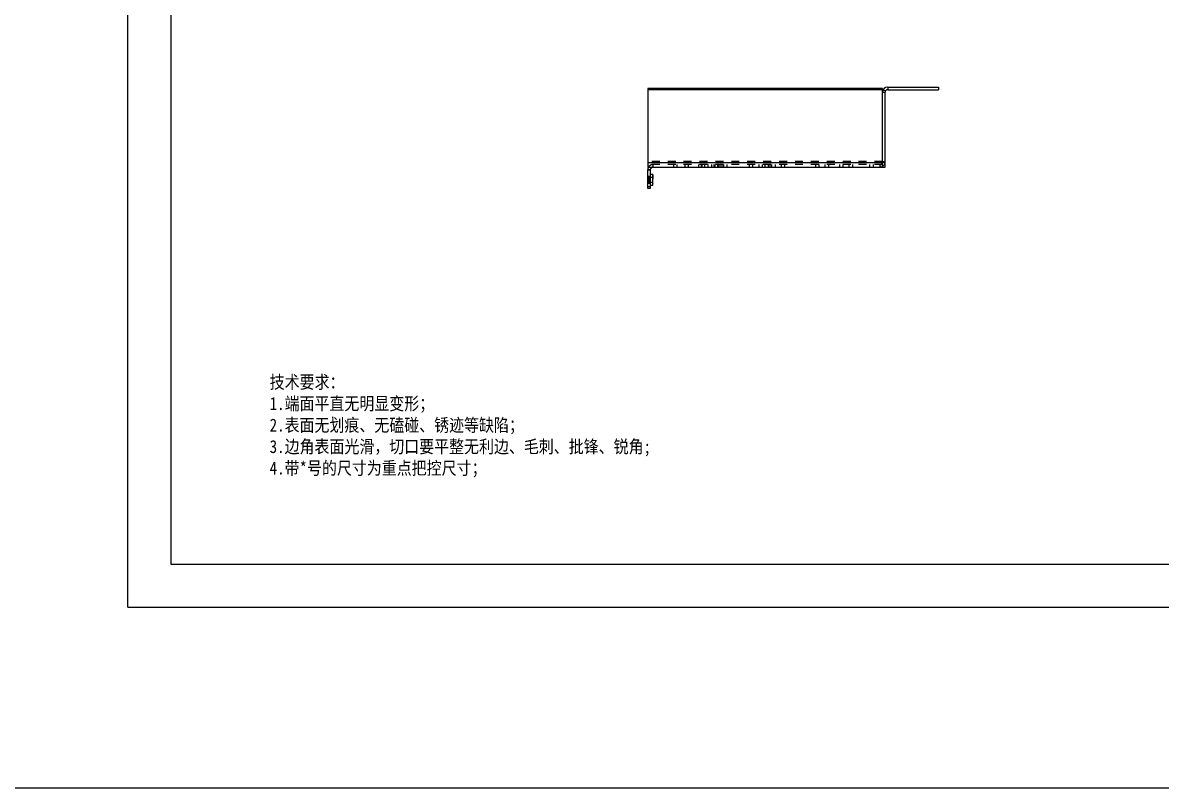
# Model space of a CAD drawing. Header units: millimetres. Extents: x -177 to 18421, y -5017 to 3255.
# Drawn here: x 9282 to 9944, y -305 to 140 of the extents above; entities that cross this region are included whole.
import ezdxf

# ---------------------------------------------------------------- set-up
doc = ezdxf.new("R2010")
doc.units = ezdxf.units.MM
doc.header["$LTSCALE"] = 46.255
doc.linetypes.add('HIDDEN', pattern=[0.2, 0.1, -0.1])
doc.layers.get('0').update_dxf_attribs({"linetype": 'CONTINUOUS'})
doc.layers.add('02___PRT_ALL_AXES', color=7, linetype='CONTINUOUS')
doc.layers.add('DEFAULT_2', color=8, linetype='HIDDEN')
doc.styles.get("Standard").update_dxf_attribs({"font": 'txt', "width": 0.85})

msp = doc.modelspace()

# ---------------------------------------------------------------- linework, layer by layer
at = {"color": 7, "linetype": 'Continuous'}
for p, q in [((9342.826, -199.932), (9342.826, 641.068)), ((9645.093, 101.655), (9645.093, 55.905)), ((9781.593, 100.905), (9645.093, 100.905)), ((9781.593, 99.405), (9781.593, 101.655)), ((9781.593, 99.405), (9783.093, 99.405)), ((9781.995, 100.905), (9783.294, 100.155)), ((9783.093, 55.905), (9783.093, 99.405)), ((9784.593, 102.405), (9784.593, 100.905)), ((9784.593, 100.905), (9814.093, 100.905)), ((9814.093, 102.405), (9814.093, 100.905)), ((9645.093, 58.505), (9783.093, 58.505)), ((9645.093, 55.905), (9783.093, 55.905)), ((9645.093, 54.405), (9646.593, 54.405)), ((9645.098, 54.577), (9646.596, 54.491)), ((9646.593, 54.405), (9646.593, 43.405)), ((9648.043, 51.567), (9648.043, 51.557)), ((9648.093, 51.567), (9648.043, 51.567)), ((9648.093, 51.557), (9648.043, 51.557)), ((9648.043, 51.261), (9648.043, 51.293)), ((9648.093, 51.293), (9648.043, 51.293)), ((9648.093, 51.261), (9648.043, 51.261)), ((9648.043, 51.13), (9648.043, 51.18)), ((9648.093, 51.18), (9648.043, 51.18)), ((9648.093, 51.13), (9648.043, 51.13)), ((9648.043, 50.993), (9648.043, 51.036)), ((9648.093, 51.036), (9648.043, 51.036)), ((9648.093, 50.993), (9648.043, 50.993)), ((9648.043, 50.63), (9648.043, 50.556)), ((9648.093, 50.63), (9648.043, 50.63)), ((9648.093, 50.595), (9648.043, 50.595)), ((9648.093, 50.581), (9648.043, 50.581)), ((9648.093, 50.578), (9648.043, 50.578)), ((9648.093, 50.556), (9648.043, 50.556)), ((9648.043, 49.792), (9648.043, 49.374)), ((9648.093, 49.792), (9648.043, 49.792)), ((9648.093, 49.755), (9648.043, 49.755)), ((9648.093, 49.662), (9648.043, 49.662)), ((9648.093, 49.374), (9648.043, 49.374)), ((9648.093, 45.23), (9648.093, 51.58)), ((9646.593, 44.405), (9645.093, 44.405)), ((9646.593, 43.405), (9645.093, 43.405)), ((9342.826, -199.932), (10531.826, -199.932))]:
    msp.add_line(p, q, dxfattribs=at)
at = {"color": 3, "linetype": 'Continuous'}
for p, q in [((9781.593, 101.655), (9645.093, 101.655)), ((9781.593, 55.905), (9781.593, 99.405)), ((9784.593, 102.405), (9814.093, 102.405)), ((9645.093, 43.405), (9645.093, 54.405))]:
    msp.add_line(p, q, dxfattribs=at)
msp.add_lwpolyline([(3572.303, 2835.974), (11895.066, 2835.974), (11895.066, -305.175), (3572.303, -305.175)], close=True)
at = {"color": 7, "linetype": 'Continuous'}
msp.add_lwpolyline([(9367.826, -174.932), (10506.826, -174.932), (10506.826, 616.068), (9367.826, 616.068)], close=True, dxfattribs=at)
at = {"color": 3, "linetype": 'Continuous'}
for centre, start in [((9784.593, 99.405), 90), ((9648.093, 54.405), 149.754575)]:
    msp.add_arc(centre, 3, start, 180, dxfattribs=at)
at = {"color": 7, "linetype": 'Continuous'}
for centre in [(9784.593, 99.405), (9648.093, 54.405)]:
    msp.add_arc(centre, 1.5, 90, 180, dxfattribs=at)
at = {"layer": '02___PRT_ALL_AXES', "color": 8, "linetype": 'HIDDEN'}
for p, q in [((9645.093, 50.505), (9645.093, 46.305)), ((9646.593, 50.505), (9645.093, 50.505)), ((9645.223, 50.515), (9645.223, 46.295)), ((9645.353, 50.515), (9645.223, 50.515)), ((9647.793, 49.905), (9645.223, 49.905)), ((9647.793, 46.905), (9645.223, 46.905)), ((9645.353, 50.515), (9645.353, 46.295)), ((9645.743, 50.315), (9645.353, 50.515)), ((9645.743, 46.495), (9645.353, 46.295)), ((9645.743, 50.515), (9645.743, 46.295)), ((9646.593, 50.515), (9645.743, 50.515)), ((9646.593, 51.58), (9646.593, 45.23)), ((9646.593, 46.305), (9645.093, 46.305)), ((9645.353, 46.295), (9645.223, 46.295)), ((9646.593, 46.295), (9645.743, 46.295))]:
    msp.add_line(p, q, dxfattribs=at)
at = {"layer": '02___PRT_ALL_AXES', "color": 7, "linetype": 'Continuous'}
for p, q in [((9648.093, 51.58), (9646.593, 51.58)), ((9648.093, 45.23), (9646.593, 45.23))]:
    msp.add_line(p, q, dxfattribs=at)
at = {"layer": 'DEFAULT_2', "color": 8, "linetype": 'HIDDEN'}
for p, q in [((9781.593, 59.255), (9645.093, 59.255)), ((9781.593, 57.405), (9645.093, 57.405)), ((9648.093, 57.405), (9648.093, 55.905)), ((9660.093, 57.405), (9660.093, 55.905)), ((9662.093, 57.405), (9662.093, 55.905)), ((9666.593, 57.405), (9666.593, 55.905)), ((9668.593, 57.405), (9668.593, 55.905)), ((9674.593, 57.405), (9674.593, 55.905)), ((9676.093, 57.405), (9676.093, 55.905)), ((9676.593, 57.405), (9676.593, 55.905)), ((9678.093, 57.405), (9678.093, 55.905)), ((9680.093, 57.405), (9680.093, 55.905)), ((9682.093, 57.405), (9682.093, 55.905)), ((9683.593, 57.405), (9683.593, 55.905)), ((9684.093, 57.405), (9684.093, 55.905)), ((9685.593, 57.405), (9685.593, 55.905)), ((9686.093, 57.405), (9686.093, 55.905)), ((9687.093, 57.405), (9687.093, 55.905)), ((9688.093, 57.405), (9688.093, 55.905)), ((9689.093, 57.405), (9689.093, 55.905)), ((9691.093, 57.405), (9691.093, 55.905)), ((9704.093, 57.405), (9704.093, 55.905)), ((9706.093, 57.405), (9706.093, 55.905)), ((9709.593, 57.405), (9709.593, 55.905)), ((9711.593, 57.405), (9711.593, 55.905)), ((9713.093, 57.405), (9713.093, 55.905)), ((9715.093, 57.405), (9715.093, 55.905)), ((9716.093, 57.405), (9716.093, 55.905)), ((9717.093, 57.405), (9717.093, 55.905)), ((9719.093, 57.405), (9719.093, 55.905)), ((9722.593, 57.405), (9722.593, 55.905)), ((9724.593, 57.405), (9724.593, 55.905)), ((9742.593, 57.405), (9742.593, 55.905)), ((9744.593, 57.405), (9744.593, 55.905)), ((9748.093, 57.405), (9748.093, 55.905)), ((9750.093, 57.405), (9750.093, 55.905)), ((9756.593, 57.405), (9756.593, 55.905)), ((9758.593, 57.405), (9758.593, 55.905)), ((9762.093, 57.405), (9762.093, 55.905)), ((9764.093, 57.405), (9764.093, 55.905)), ((9774.093, 57.405), (9774.093, 55.905)), ((9776.093, 57.405), (9776.093, 55.905)), ((9780.093, 57.405), (9780.093, 55.905)), ((9782.156, 56.726), (9781.125, 57.815)), ((9783.093, 58.905), (9781.593, 58.905)), ((9647.793, 49.905), (9645.223, 49.905)), ((9647.793, 46.905), (9645.223, 46.905)), ((9647.793, 49.905), (9648.093, 50.205)), ((9647.793, 49.905), (9647.793, 46.905)), ((9647.793, 46.905), (9648.093, 46.605)), ((9648.043, 51.557), (9648.043, 51.293)), ((9648.093, 51.553), (9648.043, 51.553)), ((9648.093, 51.529), (9648.043, 51.529)), ((9648.093, 51.496), (9648.043, 51.496)), ((9648.093, 51.482), (9648.043, 51.482)), ((9648.093, 51.441), (9648.043, 51.441)), ((9648.093, 51.43), (9648.043, 51.43)), ((9648.093, 51.425), (9648.043, 51.425)), ((9648.093, 51.404), (9648.043, 51.404)), ((9648.093, 51.395), (9648.043, 51.395)), ((9648.093, 51.392), (9648.043, 51.392)), ((9648.093, 51.366), (9648.043, 51.366)), ((9648.093, 51.358), (9648.043, 51.358)), ((9648.093, 51.311), (9648.043, 51.311)), ((9648.093, 51.305), (9648.043, 51.305)), ((9648.093, 51.303), (9648.043, 51.303)), ((9648.093, 51.291), (9648.043, 51.291)), ((9648.043, 51.261), (9648.043, 51.18)), ((9648.093, 51.228), (9648.043, 51.228)), ((9648.093, 51.199), (9648.043, 51.199)), ((9648.093, 51.167), (9648.043, 51.167)), ((9648.043, 51.13), (9648.043, 51.036)), ((9648.093, 51.129), (9648.043, 51.129)), ((9648.093, 51.121), (9648.043, 51.121)), ((9648.093, 51.117), (9648.043, 51.117)), ((9648.093, 51.116), (9648.043, 51.116)), ((9648.093, 51.113), (9648.043, 51.113)), ((9648.093, 51.105), (9648.043, 51.105)), ((9648.093, 51.068), (9648.043, 51.068)), ((9648.093, 51.063), (9648.043, 51.063)), ((9648.093, 51.057), (9648.043, 51.057)), ((9648.093, 51.038), (9648.043, 51.038)), ((9648.093, 51.016), (9648.043, 51.016)), ((9648.093, 51.001), (9648.043, 51.001)), ((9648.093, 50.994), (9648.043, 50.994)), ((9648.043, 50.993), (9648.043, 50.63)), ((9648.093, 50.989), (9648.043, 50.989)), ((9648.093, 50.986), (9648.043, 50.986)), ((9648.093, 50.977), (9648.043, 50.977)), ((9648.093, 50.957), (9648.043, 50.957)), ((9648.093, 50.938), (9648.043, 50.938)), ((9648.093, 50.905), (9648.043, 50.905)), ((9648.093, 50.876), (9648.043, 50.876)), ((9648.093, 50.834), (9648.043, 50.834)), ((9648.093, 50.821), (9648.043, 50.821)), ((9648.093, 50.788), (9648.043, 50.788)), ((9648.093, 50.78), (9648.043, 50.78)), ((9648.093, 50.769), (9648.043, 50.769)), ((9648.093, 50.747), (9648.043, 50.747)), ((9648.093, 50.735), (9648.043, 50.735)), ((9648.093, 50.723), (9648.043, 50.723)), ((9648.093, 50.718), (9648.043, 50.718)), ((9648.093, 50.707), (9648.043, 50.707)), ((9648.093, 50.698), (9648.043, 50.698)), ((9648.093, 50.69), (9648.043, 50.69)), ((9648.093, 50.658), (9648.043, 50.658)), ((9648.093, 50.656), (9648.043, 50.656)), ((9648.093, 50.651), (9648.043, 50.651)), ((9648.093, 50.645), (9648.043, 50.645)), ((9648.093, 50.637), (9648.043, 50.637)), ((9648.093, 50.597), (9648.043, 50.597)), ((9648.093, 50.586), (9648.043, 50.586)), ((9648.093, 50.579), (9648.043, 50.579)), ((9648.093, 50.571), (9648.043, 50.571)), ((9648.093, 50.57), (9648.043, 50.57)), ((9648.093, 50.564), (9648.043, 50.564)), ((9648.043, 50.556), (9648.043, 49.792)), ((9648.093, 50.55), (9648.043, 50.55)), ((9648.093, 50.547), (9648.043, 50.547)), ((9648.093, 50.506), (9648.043, 50.506)), ((9648.093, 50.493), (9648.043, 50.493)), ((9648.093, 50.44), (9648.043, 50.44)), ((9648.093, 50.439), (9648.043, 50.439)), ((9648.093, 50.433), (9648.043, 50.433)), ((9648.093, 50.4), (9648.043, 50.4)), ((9648.093, 50.384), (9648.043, 50.384)), ((9648.093, 50.383), (9648.043, 50.383)), ((9648.093, 50.361), (9648.043, 50.361)), ((9648.093, 50.353), (9648.043, 50.353)), ((9648.093, 50.322), (9648.043, 50.322)), ((9648.093, 50.314), (9648.043, 50.314)), ((9648.093, 50.289), (9648.043, 50.289)), ((9648.093, 50.269), (9648.043, 50.269)), ((9648.093, 50.255), (9648.043, 50.255)), ((9648.093, 50.252), (9648.043, 50.252)), ((9648.093, 50.23), (9648.043, 50.23)), ((9648.093, 50.219), (9648.043, 50.219)), ((9648.093, 50.215), (9648.043, 50.215)), ((9648.093, 50.213), (9648.043, 50.213)), ((9648.093, 50.21), (9648.043, 50.21)), ((9648.093, 50.195), (9648.043, 50.195)), ((9648.093, 50.194), (9648.043, 50.194)), ((9648.093, 50.174), (9648.043, 50.174)), ((9648.093, 50.161), (9648.043, 50.161)), ((9648.093, 50.151), (9648.043, 50.151)), ((9648.093, 50.151), (9648.043, 50.151)), ((9648.093, 50.139), (9648.043, 50.139)), ((9648.093, 50.135), (9648.043, 50.135)), ((9648.093, 50.112), (9648.043, 50.112)), ((9648.093, 50.11), (9648.043, 50.11)), ((9648.093, 50.07), (9648.043, 50.07)), ((9648.093, 50.063), (9648.043, 50.063)), ((9648.093, 50.057), (9648.043, 50.057)), ((9648.093, 50.055), (9648.043, 50.055)), ((9648.093, 50.008), (9648.043, 50.008)), ((9648.093, 49.995), (9648.043, 49.995)), ((9648.093, 49.992), (9648.043, 49.992)), ((9648.093, 49.991), (9648.043, 49.991)), ((9648.093, 49.986), (9648.043, 49.986)), ((9648.093, 49.959), (9648.043, 49.959)), ((9648.093, 49.957), (9648.043, 49.957)), ((9648.093, 49.941), (9648.043, 49.941)), ((9648.093, 49.936), (9648.043, 49.936)), ((9648.093, 49.931), (9648.043, 49.931)), ((9648.093, 49.929), (9648.043, 49.929)), ((9648.093, 49.913), (9648.043, 49.913)), ((9648.093, 49.911), (9648.043, 49.911)), ((9648.093, 49.895), (9648.043, 49.895)), ((9648.093, 49.862), (9648.043, 49.862)), ((9648.093, 49.846), (9648.043, 49.846)), ((9648.093, 49.843), (9648.043, 49.843)), ((9648.093, 49.839), (9648.043, 49.839)), ((9648.093, 49.787), (9648.043, 49.787)), ((9648.093, 49.498), (9648.043, 49.498)), ((9648.093, 49.455), (9648.043, 49.455)), ((9648.093, 49.44), (9648.043, 49.44)), ((9648.093, 49.393), (9648.043, 49.393)), ((9648.093, 49.377), (9648.043, 49.377)), ((9648.043, 49.374), (9648.043, 49.072)), ((9648.093, 49.343), (9648.043, 49.343)), ((9648.093, 49.337), (9648.043, 49.337)), ((9648.093, 49.315), (9648.043, 49.315)), ((9648.093, 49.277), (9648.043, 49.277)), ((9648.093, 49.232), (9648.043, 49.232)), ((9648.093, 49.23), (9648.043, 49.23)), ((9648.093, 49.225), (9648.043, 49.225)), ((9648.093, 49.198), (9648.043, 49.198)), ((9648.093, 49.18), (9648.043, 49.18)), ((9648.093, 49.179), (9648.043, 49.179)), ((9648.093, 49.178), (9648.043, 49.178)), ((9648.093, 49.162), (9648.043, 49.162)), ((9648.093, 49.161), (9648.043, 49.161)), ((9648.093, 49.151), (9648.043, 49.151)), ((9648.093, 49.117), (9648.043, 49.117)), ((9648.093, 49.108), (9648.043, 49.108)), ((9648.093, 49.092), (9648.043, 49.092)), ((9648.093, 49.087), (9648.043, 49.087)), ((9648.093, 49.072), (9648.043, 49.072))]:
    msp.add_line(p, q, dxfattribs=at)
for centre, radius, start, end in [((9648.093, 54.405), 3, 90, 149.754575), ((9780.093, 58.905), 3, 270, 0), ((9780.093, 58.905), 1.5, 270, 0)]:
    msp.add_arc(centre, radius, start, end, dxfattribs=at)

# ---------------------------------------------------------------- texts
at = {"insert": (9425.265, -65.312), "char_height": 7.5, "width": 260.45821, "attachment_point": 1}
msp.add_mtext('{\\fSimSun|b0|i0|c134|p54;技术要求：\\P1.端面平直无明显变形；\\P2.表面无划痕、无磕碰、锈迹等缺陷；\\P3.边角表面光滑，切口要平整无利边、毛刺、批锋、锐角;\\P4.\\fSimSun|b0|i0|c134|p34;\\C0;带*号的尺寸为重点把控尺寸\\fSimSun|b0|i0|c134|p54;\\C256;；}', dxfattribs=at)

doc.saveas('drawing.dxf')
